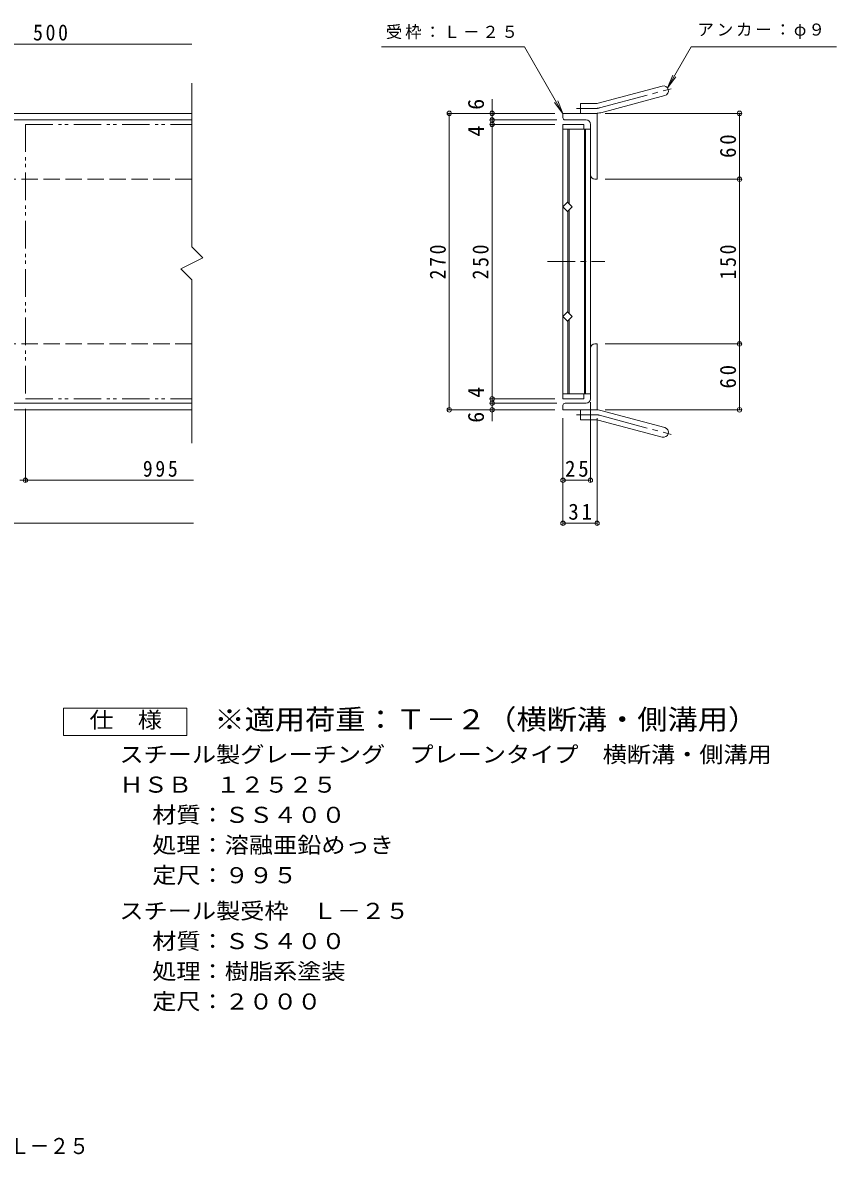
# Model space of a CAD drawing. Units: millimetres, scale not verified. Extents: x -902 to 876, y -687 to 459.
# Drawn here: x 136 to 876, y -687 to 344 of the extents above; entities that cross this region are included whole.
import ezdxf
from ezdxf.enums import TextEntityAlignment as Align

# ---------------------------------------------------------------- set-up
doc = ezdxf.new("R2010")
doc.units = ezdxf.units.MM
doc.header["$LTSCALE"] = 5
doc.header["$PDMODE"] = 32
doc.header["$PDSIZE"] = 4
for name, pattern in [('CHAIN1', [8, 5, -1, 1, -1]), ('CHAIN2', [12, 9, -1, 1, -1]), ('DASHED3', [4, 3, -1]), ('DOUBLE_CHAIN1', [8.8, 5, -1, 0.6, -0.6, 0.6, -1])]:
    doc.linetypes.add(name, pattern=pattern)
for name, color, linetype, lineweight in [('A-1_ピット', 2, 'Continuous', 9), ('A-2_蓋', 3, 'Continuous', 9), ('A-4_寸法', 7, 'Continuous', 9), ('F-4_F-4ﾚｲﾔ', 2, 'Continuous', 9)]:
    doc.layers.add(name, color=color, linetype=linetype, lineweight=lineweight)
doc.layers.add('F-F_F-Fﾚｲﾔ', color=2, linetype='Continuous')
doc.styles.add('ＭＳ ゴシック', font='')
doc.styles.get('ＭＳ ゴシック').set_extended_font_data('MS Gothic')

msp = doc.modelspace()

# ---------------------------------------------------------------- linework, layer by layer
at = {"layer": 'A-1_ピット'}
for p, q in [((659.775, 270.596), (717.966, 286.188)), ((643.631, 261.289), (643.631, 270.289)), ((657.446, 270.289), (643.631, 270.289)), ((662.104, 261.902), (720.295, 277.495)), ((289.683, 261.289), (-864.263, 261.289)), ((658.631, 261.289), (627.631, 261.289)), ((627.631, 257.289), (627.631, 261.289)), ((658.631, 261.289), (658.631, 201.289)), ((289.683, 255.289), (-864.263, 255.289)), ((629.631, 255.289), (648.631, 255.289)), ((652.631, 205.289), (652.631, 251.289)), ((656.631, 201.289), (658.631, 201.289)), ((652.631, 47.289), (652.631, 1.289)), ((656.631, 51.289), (658.631, 51.289)), ((658.631, -8.711), (658.631, 51.289)), ((289.683, -2.711), (-864.263, -2.711)), ((289.683, -8.711), (-864.263, -8.711)), ((627.631, -4.711), (627.631, -8.711)), ((658.631, -8.711), (627.631, -8.711)), ((629.631, -2.711), (648.631, -2.711)), ((643.631, -8.711), (643.631, -17.711)), ((662.104, -9.324), (720.295, -24.917)), ((657.446, -17.711), (643.631, -17.711)), ((659.775, -18.018), (717.966, -33.61))]:
    msp.add_line(p, q, dxfattribs=at)
at = {"layer": 'A-1_ピット', "linetype": 'CHAIN2'}
for p, q in [((660.94, 266.249), (726.106, 283.71)), ((657.446, 265.789), (639.826, 265.789)), ((657.446, -13.211), (639.826, -13.211)), ((660.94, -13.671), (726.106, -31.132))]:
    msp.add_line(p, q, dxfattribs=at)
at = {"layer": 'A-1_ピット', "linetype": 'DASHED3'}
for p, q in [((289.683, 201.289), (-864.263, 201.289)), ((289.683, 51.289), (-864.263, 51.289))]:
    msp.add_line(p, q, dxfattribs=at)
at = {"layer": 'A-1_ピット'}
for centre, radius, start, end in [((719.131, 281.841), 4.5, 285.00014, 104.99991), ((657.446, 279.289), 9, 270, 285.00002), ((657.446, 279.289), 18, 270, 285), ((629.631, 257.289), 2, 180, 270), ((648.631, 251.289), 4, 0, 90), ((656.631, 205.289), 4, 180, 270), ((656.631, 47.289), 4, 90, 180), ((648.631, 1.289), 4, 270, 0), ((629.631, -4.711), 2, 90, 180), ((657.446, -26.711), 18, 75, 90), ((657.446, -26.711), 9, 74.99998, 90), ((719.131, -29.263), 4.5, 255.00009, 74.99986)]:
    msp.add_arc(centre, radius, start, end, dxfattribs=at)
at = {"layer": 'A-1_ピット', "linetype": 'CHAIN2'}
for centre, start, end in [((657.446, 279.289), 270, 284.99995), ((657.446, -26.711), 75.00005, 90)]:
    msp.add_arc(centre, 13.5, start, end, dxfattribs=at)
at = {"layer": 'A-2_蓋'}
for p, q in [((289.683, 288.801), (289.683, 139.789)), ((627.631, 251.289), (646.631, 251.289)), ((627.631, 251.289), (627.631, 1.289)), ((646.631, 246.789), (646.631, 251.289)), ((627.631, 246.789), (652.631, 246.789)), ((632.131, 246.789), (632.131, 180.274)), ((633.131, 246.789), (633.131, 179.274)), ((647.131, 246.789), (647.131, 5.789)), ((648.131, 246.789), (648.131, 5.789)), ((652.631, 246.789), (652.631, 5.789)), ((632.131, 172.304), (632.131, 80.274)), ((633.131, 173.304), (633.131, 79.274)), ((289.683, 109.789), (289.683, -39.223)), ((632.131, 5.789), (632.131, 72.304)), ((633.131, 5.789), (633.131, 73.304)), ((627.631, 5.789), (652.631, 5.789)), ((627.631, 1.289), (646.631, 1.289)), ((646.631, 5.789), (646.631, 1.289))]:
    msp.add_line(p, q, dxfattribs=at)
at = {"layer": 'A-2_蓋', "linetype": 'DOUBLE_CHAIN1'}
for p, q in [((138.238, 251.289), (138.238, 1.289)), ((138.238, 251.289), (289.683, 251.289)), ((138.238, 1.289), (289.683, 1.289))]:
    msp.add_line(p, q, dxfattribs=at)
at = {"layer": 'A-2_蓋', "linetype": 'CHAIN1'}
msp.add_line((613.662, 126.289), (665.714, 126.289), dxfattribs=at)
at = {"layer": 'A-2_蓋'}
for points in [[(636.116, 176.289), (631.873, 172.046), (627.631, 176.289), (631.873, 180.532)], [(636.116, 76.289), (631.873, 80.532), (627.631, 76.289), (631.873, 72.046)]]:
    msp.add_lwpolyline(points, close=True, dxfattribs=at)
msp.add_lwpolyline([(289.683, 139.789), (299.683, 129.789), (279.683, 119.789), (289.683, 109.789)], dxfattribs=at)
at = {"layer": 'A-4_寸法'}
for p, q in [((-114.262, 324.448), (289.683, 324.448)), ((462.343, 321.889), (592.643, 321.889)), ((627.631, 261.289), (592.643, 321.889)), ((722.707, 284.572), (744.252, 321.889)), ((744.252, 321.889), (876.5, 321.889)), ((722.707, 284.572), (727.491, 296.12)), ((722.707, 284.572), (730.317, 294.489)), ((563.051, 255.289), (563.051, 274.31)), ((627.631, 261.289), (620.021, 271.206)), ((627.631, 261.289), (622.847, 272.837)), ((620.131, 261.289), (522.643, 261.289)), ((524.143, -8.711), (524.143, 261.289)), ((570.551, 261.289), (564.551, 261.289)), ((666.131, 261.289), (789.81, 261.289)), ((788.31, 201.289), (788.31, 261.289)), ((622.131, 255.289), (561.551, 255.289)), ((620.131, 251.289), (561.551, 251.289)), ((563.051, 251.289), (563.051, 255.289)), ((563.051, 1.289), (563.051, 251.289)), ((666.131, 201.289), (789.81, 201.289)), ((788.31, 51.289), (788.31, 201.289)), ((666.131, 51.289), (789.81, 51.289)), ((788.31, -8.711), (788.31, 51.289)), ((620.131, 1.289), (561.551, 1.289)), ((563.051, -2.711), (563.051, 1.289)), ((138.237, -7.71), (138.237, -74.367)), ((620.131, -8.711), (522.643, -8.711)), ((622.131, -2.711), (561.551, -2.711)), ((563.051, -18.958), (563.051, -2.711)), ((570.551, -8.711), (564.551, -8.711)), ((652.631, -1.711), (652.631, -74.367)), ((666.131, -8.711), (789.81, -8.711)), ((627.631, -16.211), (627.631, -113.538)), ((658.631, -16.211), (658.631, -113.538)), ((133.237, -72.867), (138.237, -72.867)), ((138.237, -72.867), (291.16, -72.867)), ((627.631, -72.867), (652.631, -72.867)), ((-864.263, -112.038), (291.16, -112.038)), ((627.631, -112.038), (658.631, -112.038))]:
    msp.add_line(p, q, dxfattribs=at)
for p in [(524.143, 261.289), (563.051, 261.289), (788.31, 261.289), (563.051, 255.289), (563.051, 251.289), (788.31, 201.289), (788.31, 51.289), (563.051, 1.289), (524.143, -8.711), (563.051, -2.711), (563.051, -8.711), (788.31, -8.711), (138.237, -72.867), (627.631, -72.867), (652.631, -72.867), (627.631, -112.038), (658.631, -112.038)]:
    msp.add_point(p, dxfattribs=at)
at = {"layer": 'F-4_F-4ﾚｲﾔ'}
msp.add_lwpolyline([(172.793, -305.36), (172.793, -280.36), (285.293, -280.36), (285.293, -305.36)], close=True, dxfattribs=at)

# ---------------------------------------------------------------- texts
at = {"layer": 'A-4_寸法', "color": 2, "style": 'ＭＳ ゴシック'}
for s, p in [('6', (560.051, 264.566)), ('4', (560.051, 240.179)), ('4', (560.051, 2.294)), ('6', (560.051, -20.493))]:
    msp.add_text(s, height=14.66, rotation=90, dxfattribs=at).set_placement(p, align=Align.BOTTOM_LEFT)
at = {"layer": 'A-4_寸法', "color": 2, "char_height": 14.66, "attachment_point": 7, "style": 'ＭＳ ゴシック'}
for s, insert in [('\\T1.27;\\W0.9;500', (145.214, 327.448)), ('\\T1.27;\\W0.9;995', (245.141, -69.867)), ('\\T1.27;\\W0.95;25', (629.506, -69.867)), ('\\T1.27;\\W0.95;31', (632.506, -109.038))]:
    msp.add_mtext(s, dxfattribs=dict(at, insert=insert))
at = {"layer": 'A-4_寸法', "char_height": 11, "attachment_point": 7, "style": 'ＭＳ ゴシック'}
for s, insert in [('\\T1.17;受枠：Ｌ－２５', (466.378, 328.809)), ('\\T1.17;アンカー：φ９', (750.044, 329.113))]:
    msp.add_mtext(s, dxfattribs=dict(at, insert=insert))
at = {"layer": 'A-4_寸法', "color": 2, "char_height": 14.66, "attachment_point": 7, "rotation": 90, "style": 'ＭＳ ゴシック'}
for s, insert in [('\\T1.27;\\W0.95;60', (785.31, 220.664)), ('\\T1.27;\\W0.9;270', (521.143, 110.039)), ('\\T1.27;\\W0.9;250', (560.051, 110.039)), ('\\T1.27;\\W0.9;150', (785.31, 110.039)), ('\\T1.27;\\W0.95;60', (785.31, 10.664))]:
    msp.add_mtext(s, dxfattribs=dict(at, insert=insert))
at = {"layer": 'F-4_F-4ﾚｲﾔ', "style": 'ＭＳ ゴシック', "width": 1.1}
for s, p in [('仕\u3000様', (196.543, -302.861)), ('スチール製グレーチング\u3000プレーンタイプ\u3000横断溝・側溝用', (223.837, -334.32)), ('ＨＳＢ\u3000１２５２５', (223.837, -361.821)), ('材質：ＳＳ４００', (253.694, -389.32)), ('処理：溶融亜鉛めっき', (253.694, -416.821)), ('定尺：９９５', (253.694, -444.321)), ('スチール製受枠\u3000Ｌ－２５', (223.838, -476.821)), ('材質：ＳＳ４００', (253.694, -504.321)), ('処理：樹脂系塗装', (253.694, -531.821)), ('定尺：２０００', (253.694, -559.321))]:
    msp.add_text(s, height=14.66, dxfattribs=at).set_placement(p, align=Align.BOTTOM_LEFT)
at = {"layer": 'F-4_F-4ﾚｲﾔ', "color": 3, "style": 'ＭＳ ゴシック', "width": 1.1}
msp.add_text('※適用荷重：Ｔ－２（横断溝・側溝用）', height=18.33, dxfattribs=at).set_placement((310.293, -305.36), align=Align.BOTTOM_LEFT)
at = {"layer": 'F-F_F-Fﾚｲﾔ', "style": 'ＭＳ ゴシック', "width": 0.9}
msp.add_text('ＨＳＢ\u3000１２５２５＋Ｌ－２５', height=14.66, dxfattribs=at).set_placement((-55.791, -690.973), align=Align.BOTTOM_LEFT)

doc.saveas('drawing.dxf')
